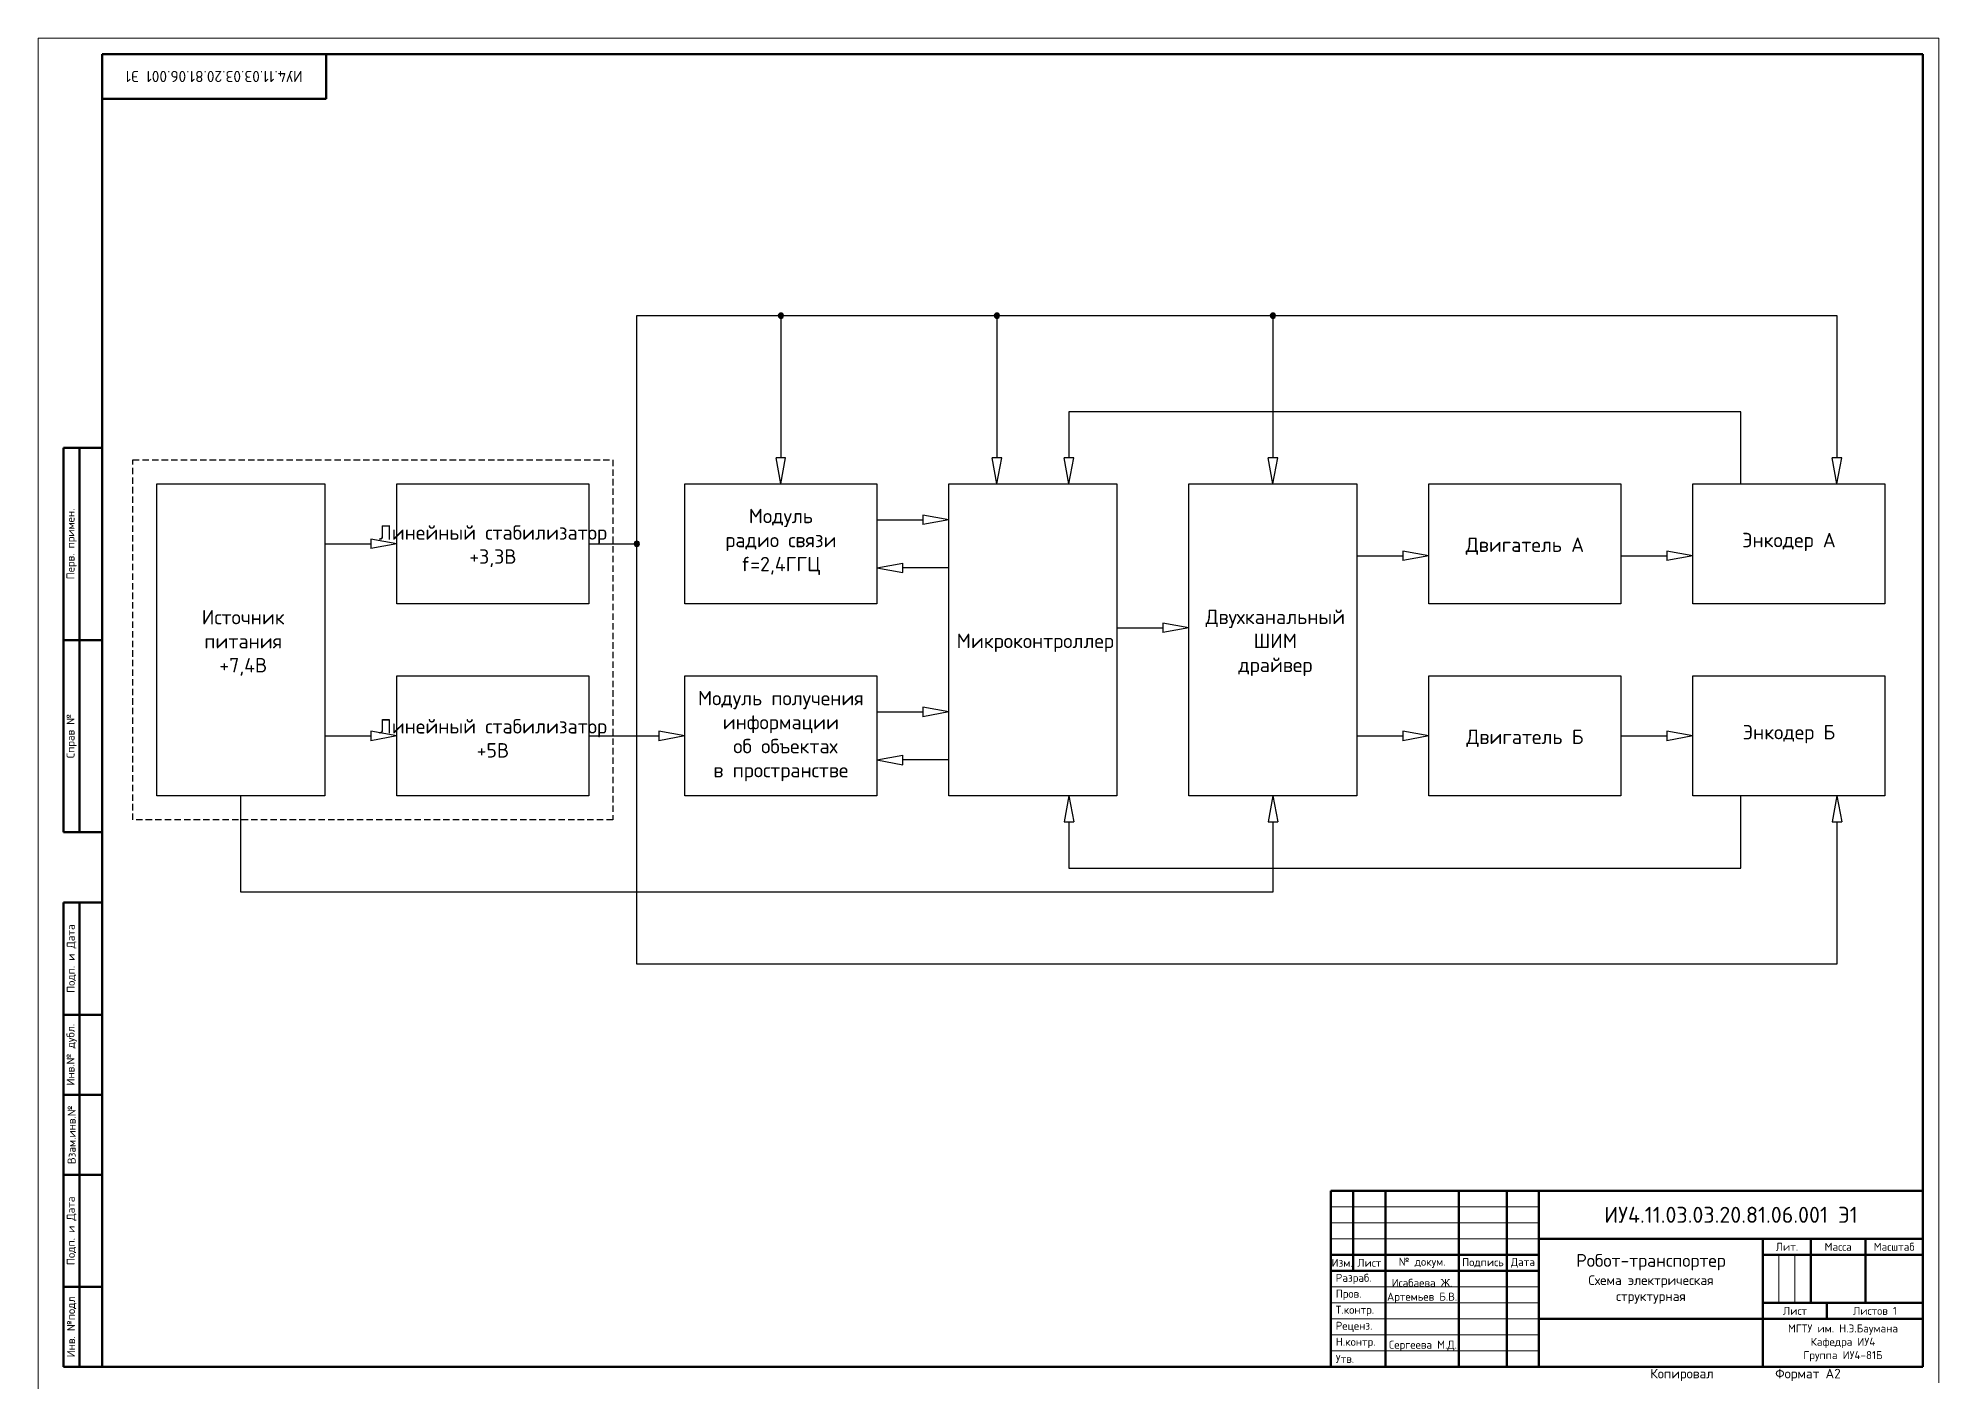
# Model space of a CAD drawing. Header units: millimetres. Extents: x -3633 to 871, y -630 to 261.
# Drawn here: x -3142 to -2548, y -159 to 261 of the extents above; entities that cross this region are included whole.
import ezdxf

# ---------------------------------------------------------------- set-up
doc = ezdxf.new("R2010")
doc.units = ezdxf.units.MM
doc.linetypes.add('JIS_02_2.0', pattern=[3, 2, -1])
for name, color, linetype, lineweight in [('border', 7, 'Continuous', 70), ('Sheet', 7, 'Continuous', 30), ('Text', 7, 'Continuous', 18)]:
    doc.layers.add(name, color=color, linetype=linetype, lineweight=lineweight)
doc.styles.add('Main', font='isocpeur.ttf', dxfattribs={"height": 3})

msp = doc.modelspace()

# ---------------------------------------------------------------- hatches: boundary and pattern name
at = {"layer": 'Sheet'}
h = msp.add_hatch(color=256, dxfattribs=at)
h.dxf.hatch_style = 1
edge = h.paths.add_edge_path()
edge.add_line((-2909.419, 173.848), (-2908.601, 173.848))
edge.add_ellipse((-2909.419, 173.848), major_axis=(-0.818, 0), ratio=0.9999896, start_angle=90, end_angle=180, ccw=False)
edge.add_line((-2909.419, 173.03), (-2909.419, 173.848))
edge = h.paths.add_edge_path()
edge.add_ellipse((-2909.419, 173.848), major_axis=(-0.818, 0), ratio=0.9999896, start_angle=0, end_angle=90, ccw=False)
edge.add_line((-2910.237, 173.848), (-2909.419, 173.848))
edge.add_line((-2909.419, 173.848), (-2909.419, 173.03))
edge = h.paths.add_edge_path()
edge.add_ellipse((-2909.419, 173.848), major_axis=(-0.818, 0), ratio=0.9999896, start_angle=180, end_angle=360, ccw=False)
edge.add_line((-2908.601, 173.848), (-2909.419, 173.848))
edge.add_line((-2909.419, 173.848), (-2910.237, 173.848))
h = msp.add_hatch(color=256, dxfattribs=at)
h.dxf.hatch_style = 1
edge = h.paths.add_edge_path()
edge.add_line((-2909.419, 173.848), (-2908.601, 173.848))
edge.add_ellipse((-2909.419, 173.848), major_axis=(-0.818, 0), ratio=0.9999896, start_angle=90, end_angle=180, ccw=False)
edge.add_line((-2909.419, 173.03), (-2909.419, 173.848))
edge = h.paths.add_edge_path()
edge.add_ellipse((-2909.419, 173.848), major_axis=(-0.818, 0), ratio=0.9999896, start_angle=0, end_angle=90, ccw=False)
edge.add_line((-2910.237, 173.848), (-2909.419, 173.848))
edge.add_line((-2909.419, 173.848), (-2909.419, 173.03))
edge = h.paths.add_edge_path()
edge.add_ellipse((-2909.419, 173.848), major_axis=(-0.818, 0), ratio=0.9999896, start_angle=180, end_angle=360, ccw=False)
edge.add_line((-2908.601, 173.848), (-2909.419, 173.848))
edge.add_line((-2909.419, 173.848), (-2910.237, 173.848))
h = msp.add_hatch(color=256, dxfattribs=at)
h.dxf.hatch_style = 1
edge = h.paths.add_edge_path()
edge.add_line((-2841.919, 173.848), (-2841.101, 173.848))
edge.add_ellipse((-2841.919, 173.848), major_axis=(-0.818, 0), ratio=0.9999896, start_angle=90, end_angle=180, ccw=False)
edge.add_line((-2841.919, 173.03), (-2841.919, 173.848))
edge = h.paths.add_edge_path()
edge.add_ellipse((-2841.919, 173.848), major_axis=(-0.818, 0), ratio=0.9999896, start_angle=0, end_angle=90, ccw=False)
edge.add_line((-2842.737, 173.848), (-2841.919, 173.848))
edge.add_line((-2841.919, 173.848), (-2841.919, 173.03))
edge = h.paths.add_edge_path()
edge.add_ellipse((-2841.919, 173.848), major_axis=(-0.818, 0), ratio=0.9999896, start_angle=180, end_angle=360, ccw=False)
edge.add_line((-2841.101, 173.848), (-2841.919, 173.848))
edge.add_line((-2841.919, 173.848), (-2842.737, 173.848))
h = msp.add_hatch(color=256, dxfattribs=at)
h.dxf.hatch_style = 1
edge = h.paths.add_edge_path()
edge.add_line((-2841.919, 173.848), (-2841.101, 173.848))
edge.add_ellipse((-2841.919, 173.848), major_axis=(-0.818, 0), ratio=0.9999896, start_angle=90, end_angle=180, ccw=False)
edge.add_line((-2841.919, 173.03), (-2841.919, 173.848))
edge = h.paths.add_edge_path()
edge.add_ellipse((-2841.919, 173.848), major_axis=(-0.818, 0), ratio=0.9999896, start_angle=0, end_angle=90, ccw=False)
edge.add_line((-2842.737, 173.848), (-2841.919, 173.848))
edge.add_line((-2841.919, 173.848), (-2841.919, 173.03))
edge = h.paths.add_edge_path()
edge.add_ellipse((-2841.919, 173.848), major_axis=(-0.818, 0), ratio=0.9999896, start_angle=180, end_angle=360, ccw=False)
edge.add_line((-2841.101, 173.848), (-2841.919, 173.848))
edge.add_line((-2841.919, 173.848), (-2842.737, 173.848))
h = msp.add_hatch(color=256, dxfattribs=at)
h.dxf.hatch_style = 1
edge = h.paths.add_edge_path()
edge.add_line((-2755.669, 173.848), (-2754.851, 173.848))
edge.add_ellipse((-2755.669, 173.848), major_axis=(-0.818, 0), ratio=0.9999896, start_angle=90, end_angle=180, ccw=False)
edge.add_line((-2755.669, 173.03), (-2755.669, 173.848))
edge = h.paths.add_edge_path()
edge.add_ellipse((-2755.669, 173.848), major_axis=(-0.818, 0), ratio=0.9999896, start_angle=0, end_angle=90, ccw=False)
edge.add_line((-2756.487, 173.848), (-2755.669, 173.848))
edge.add_line((-2755.669, 173.848), (-2755.669, 173.03))
edge = h.paths.add_edge_path()
edge.add_ellipse((-2755.669, 173.848), major_axis=(-0.818, 0), ratio=0.9999896, start_angle=180, end_angle=360, ccw=False)
edge.add_line((-2754.851, 173.848), (-2755.669, 173.848))
edge.add_line((-2755.669, 173.848), (-2756.487, 173.848))
h = msp.add_hatch(color=256, dxfattribs=at)
h.dxf.hatch_style = 1
edge = h.paths.add_edge_path()
edge.add_line((-2755.669, 173.848), (-2754.851, 173.848))
edge.add_ellipse((-2755.669, 173.848), major_axis=(-0.818, 0), ratio=0.9999896, start_angle=90, end_angle=180, ccw=False)
edge.add_line((-2755.669, 173.03), (-2755.669, 173.848))
edge = h.paths.add_edge_path()
edge.add_ellipse((-2755.669, 173.848), major_axis=(-0.818, 0), ratio=0.9999896, start_angle=0, end_angle=90, ccw=False)
edge.add_line((-2756.487, 173.848), (-2755.669, 173.848))
edge.add_line((-2755.669, 173.848), (-2755.669, 173.03))
edge = h.paths.add_edge_path()
edge.add_ellipse((-2755.669, 173.848), major_axis=(-0.818, 0), ratio=0.9999896, start_angle=180, end_angle=360, ccw=False)
edge.add_line((-2754.851, 173.848), (-2755.669, 173.848))
edge.add_line((-2755.669, 173.848), (-2756.487, 173.848))
h = msp.add_hatch(color=256, dxfattribs=at)
h.dxf.hatch_style = 1
edge = h.paths.add_edge_path()
edge.add_line((-2954.419, 102.598), (-2953.601, 102.598))
edge.add_ellipse((-2954.419, 102.598), major_axis=(-0.818, 0), ratio=0.9999896, start_angle=90, end_angle=180, ccw=False)
edge.add_line((-2954.419, 101.78), (-2954.419, 102.598))
edge = h.paths.add_edge_path()
edge.add_ellipse((-2954.419, 102.598), major_axis=(-0.818, 0), ratio=0.9999896, start_angle=0, end_angle=90, ccw=False)
edge.add_line((-2955.237, 102.598), (-2954.419, 102.598))
edge.add_line((-2954.419, 102.598), (-2954.419, 101.78))
edge = h.paths.add_edge_path()
edge.add_ellipse((-2954.419, 102.598), major_axis=(-0.818, 0), ratio=0.9999896, start_angle=180, end_angle=360, ccw=False)
edge.add_line((-2953.601, 102.598), (-2954.419, 102.598))
edge.add_line((-2954.419, 102.598), (-2955.237, 102.598))
h = msp.add_hatch(color=256, dxfattribs=at)
h.dxf.hatch_style = 1
edge = h.paths.add_edge_path()
edge.add_line((-2954.419, 102.598), (-2953.601, 102.598))
edge.add_ellipse((-2954.419, 102.598), major_axis=(-0.818, 0), ratio=0.9999896, start_angle=90, end_angle=180, ccw=False)
edge.add_line((-2954.419, 101.78), (-2954.419, 102.598))
edge = h.paths.add_edge_path()
edge.add_ellipse((-2954.419, 102.598), major_axis=(-0.818, 0), ratio=0.9999896, start_angle=0, end_angle=90, ccw=False)
edge.add_line((-2955.237, 102.598), (-2954.419, 102.598))
edge.add_line((-2954.419, 102.598), (-2954.419, 101.78))
edge = h.paths.add_edge_path()
edge.add_ellipse((-2954.419, 102.598), major_axis=(-0.818, 0), ratio=0.9999896, start_angle=180, end_angle=360, ccw=False)
edge.add_line((-2953.601, 102.598), (-2954.419, 102.598))
edge.add_line((-2954.419, 102.598), (-2955.237, 102.598))

# ---------------------------------------------------------------- linework, layer by layer
at = {"layer": 'border', "lineweight": 18}
for p, q in [((-3141.537, 260.55), (-3141.537, -36.45)), ((-2547.537, 260.55), (-3141.537, 260.55)), ((-2547.537, -159.45), (-2547.537, 260.55)), ((-2547.537, 260.55), (-2547.537, -159.45)), ((-2547.537, -159.45), (-2547.537, 260.55)), ((-3141.537, -36.45), (-3141.537, -333.45)), ((-2737.537, -104.45), (-2672.537, -104.45)), ((-2737.537, -109.45), (-2672.537, -109.45)), ((-2737.537, -109.45), (-2672.537, -109.45)), ((-2672.537, -114.45), (-2737.537, -114.45)), ((-2597.537, -119.45), (-2597.537, -134.45)), ((-2597.537, -134.45), (-2597.537, -119.45)), ((-2597.537, -119.45), (-2597.537, -134.45)), ((-2597.537, -134.45), (-2597.537, -119.45)), ((-2597.537, -119.45), (-2597.537, -134.45)), ((-2592.537, -119.45), (-2592.537, -134.45)), ((-2737.537, -134.45), (-2720.537, -134.45)), ((-2672.537, -134.45), (-2720.537, -134.45)), ((-2737.537, -139.45), (-2720.537, -139.45)), ((-2672.537, -139.45), (-2720.537, -139.45)), ((-2737.537, -144.45), (-2672.537, -144.45))]:
    msp.add_line(p, q, dxfattribs=at)
at = {"layer": 'border', "lineweight": 70}
for p, q in [((-3121.537, 255.55), (-3121.537, -154.45)), ((-3121.537, 255.55), (-2552.537, 255.55)), ((-3051.537, 241.55), (-3051.537, 255.55)), ((-2552.537, 255.55), (-2552.537, -154.45)), ((-3121.537, 241.55), (-3051.537, 241.55)), ((-3128.537, 132.55), (-3133.537, 132.55)), ((-3128.537, 72.55), (-3128.537, 132.55)), ((-3128.537, 132.55), (-3121.537, 132.55)), ((-3133.537, 72.55), (-3121.537, 72.55)), ((-3128.537, 72.55), (-3128.537, 12.55)), ((-3128.537, 12.55), (-3133.537, 12.55)), ((-3121.537, 12.55), (-3128.537, 12.55)), ((-3121.537, -9.45), (-3133.537, -9.45)), ((-3133.537, -9.45), (-3133.537, -154.45)), ((-3128.537, -154.45), (-3128.537, -9.45)), ((-3121.537, -44.45), (-3133.537, -44.45)), ((-3121.537, -69.45), (-3133.537, -69.45)), ((-2552.537, -99.45), (-2737.537, -99.45)), ((-2737.537, -99.45), (-2737.537, -154.45)), ((-2730.537, -99.45), (-2730.537, -124.45)), ((-2720.537, -154.45), (-2720.537, -99.45)), ((-2697.537, -99.45), (-2697.537, -154.45)), ((-2682.537, -99.45), (-2682.537, -154.45)), ((-2552.537, -154.45), (-2552.537, -99.45)), ((-2552.537, -114.45), (-2672.537, -114.45)), ((-2602.537, -114.45), (-2602.537, -154.45)), ((-2587.537, -114.45), (-2587.537, -134.45)), ((-2570.537, -114.45), (-2570.537, -134.45)), ((-2697.537, -119.45), (-2737.537, -119.45)), ((-2737.537, -124.45), (-2672.537, -124.45)), ((-2697.537, -119.45), (-2682.537, -119.45)), ((-2682.537, -119.45), (-2672.537, -119.45)), ((-2602.537, -119.45), (-2552.537, -119.45)), ((-3121.537, -129.45), (-3133.537, -129.45)), ((-2602.537, -134.45), (-2552.537, -134.45)), ((-2582.537, -139.45), (-2582.537, -134.45)), ((-2672.537, -139.45), (-2602.537, -139.45)), ((-2602.537, -139.45), (-2552.537, -139.45)), ((-3133.537, -154.45), (-2839.24, -154.45)), ((-2839.537, -154.45), (-2552.537, -154.45)), ((-2737.537, -154.45), (-2552.537, -154.45))]:
    msp.add_line(p, q, dxfattribs=at)
at = {"layer": 'border'}
for p, q in [((-3133.537, 132.55), (-3133.537, 12.55)), ((-3133.537, -129.45), (-3133.537, -94.45)), ((-3133.537, -94.45), (-3121.537, -94.45)), ((-2682.537, -99.45), (-2672.537, -99.45)), ((-2672.537, -99.45), (-2672.537, -154.45)), ((-2737.537, -104.45), (-2737.537, -104.45)), ((-2737.537, -119.45), (-2737.537, -124.45)), ((-2720.537, -129.45), (-2720.537, -124.45)), ((-2697.537, -119.45), (-2697.537, -124.45)), ((-2682.537, -119.45), (-2682.537, -124.45)), ((-2720.537, -129.45), (-2720.537, -134.45)), ((-2682.537, -126.95), (-2682.537, -126.95)), ((-2682.537, -126.95), (-2682.537, -126.95)), ((-2682.537, -126.95), (-2682.537, -126.95)), ((-2720.537, -131.95), (-2720.537, -131.95)), ((-2720.537, -139.45), (-2720.537, -139.45))]:
    msp.add_line(p, q, dxfattribs=at)
at = {"layer": 'border', "lineweight": 40}
for p, q in [((-2697.537, -99.45), (-2720.537, -99.45)), ((-2587.537, -99.45), (-2587.537, -99.45)), ((-2552.537, -99.45), (-2570.537, -99.45)), ((-2552.537, -114.45), (-2552.537, -119.45)), ((-2552.537, -114.45), (-2552.537, -119.45)), ((-2552.537, -154.45), (-2552.537, -154.45))]:
    msp.add_line(p, q, dxfattribs=at)
at = {"layer": 'border', "lineweight": 20}
for p, q in [((-2737.537, -129.45), (-2672.537, -129.45)), ((-2737.537, -129.45), (-2672.537, -129.45)), ((-2737.537, -149.45), (-2672.537, -149.45)), ((-2737.537, -149.45), (-2720.537, -149.45)), ((-2697.537, -149.45), (-2672.537, -149.45))]:
    msp.add_line(p, q, dxfattribs=at)
at = {"layer": 'Sheet'}
for p, q in [((-2954.419, 102.598), (-2954.419, 173.848)), ((-2954.419, 173.848), (-2579.419, 173.848)), ((-2909.419, 173.848), (-2909.419, 129.461)), ((-2841.919, 173.848), (-2841.919, 129.461)), ((-2755.669, 173.848), (-2755.669, 129.461)), ((-2579.419, 173.848), (-2579.419, 129.461)), ((-2819.419, 143.848), (-2819.419, 129.461)), ((-2609.419, 143.848), (-2819.419, 143.848)), ((-2609.419, 121.348), (-2609.419, 143.848)), ((-2909.419, 121.348), (-2910.916, 129.461)), ((-2907.922, 129.461), (-2910.916, 129.461)), ((-2909.419, 121.348), (-2907.922, 129.461)), ((-2841.919, 121.348), (-2843.416, 129.461)), ((-2840.422, 129.461), (-2843.416, 129.461)), ((-2841.919, 121.348), (-2840.422, 129.461)), ((-2819.419, 121.348), (-2820.916, 129.461)), ((-2817.922, 129.461), (-2820.916, 129.461)), ((-2819.419, 121.348), (-2817.922, 129.461)), ((-2755.669, 121.348), (-2757.166, 129.461)), ((-2754.172, 129.461), (-2757.166, 129.461)), ((-2755.669, 121.348), (-2754.172, 129.461)), ((-2579.419, 121.348), (-2580.916, 129.461)), ((-2577.922, 129.461), (-2580.916, 129.461)), ((-2579.419, 121.348), (-2577.922, 129.461)), ((-2879.419, 110.098), (-2865.032, 110.098)), ((-2856.919, 110.098), (-2865.032, 111.595)), ((-2865.032, 111.595), (-2865.032, 108.601)), ((-2856.919, 110.098), (-2865.032, 108.601)), ((-3051.919, 102.598), (-3037.532, 102.598)), ((-3029.419, 102.598), (-3037.532, 104.095)), ((-3037.532, 104.095), (-3037.532, 101.101)), ((-3029.419, 102.598), (-3037.532, 101.101)), ((-2969.419, 102.598), (-2954.419, 102.598)), ((-2954.419, -28.652), (-2954.419, 102.598)), ((-2879.419, 95.098), (-2871.306, 96.595)), ((-2879.419, 95.098), (-2871.306, 93.601)), ((-2871.306, 93.601), (-2871.306, 96.595)), ((-2856.919, 95.098), (-2871.306, 95.098)), ((-2729.419, 98.848), (-2715.032, 98.848)), ((-2706.919, 98.848), (-2715.032, 100.345)), ((-2715.032, 100.345), (-2715.032, 97.351)), ((-2706.919, 98.848), (-2715.032, 97.351)), ((-2646.919, 98.848), (-2632.532, 98.848)), ((-2624.419, 98.848), (-2632.532, 100.345)), ((-2632.532, 100.345), (-2632.532, 97.351)), ((-2624.419, 98.848), (-2632.532, 97.351)), ((-2781.919, 76.348), (-2790.032, 77.845)), ((-2790.032, 77.845), (-2790.032, 74.851)), ((-2804.419, 76.348), (-2790.032, 76.348)), ((-2781.919, 76.348), (-2790.032, 74.851)), ((-2879.419, 50.098), (-2865.032, 50.098)), ((-2856.919, 50.098), (-2865.032, 51.595)), ((-2865.032, 51.595), (-2865.032, 48.601)), ((-2856.919, 50.098), (-2865.032, 48.601)), ((-3051.919, 42.598), (-3037.532, 42.598)), ((-3029.419, 42.598), (-3037.532, 44.095)), ((-3037.532, 44.095), (-3037.532, 41.101)), ((-3029.419, 42.598), (-3037.532, 41.101)), ((-2969.419, 42.598), (-2947.532, 42.598)), ((-2939.419, 42.598), (-2947.532, 44.095)), ((-2947.532, 44.095), (-2947.532, 41.101)), ((-2939.419, 42.598), (-2947.532, 41.101)), ((-2729.419, 42.598), (-2715.032, 42.598)), ((-2706.919, 42.598), (-2715.032, 44.095)), ((-2715.032, 44.095), (-2715.032, 41.101)), ((-2706.919, 42.598), (-2715.032, 41.101)), ((-2646.919, 42.598), (-2632.532, 42.598)), ((-2624.419, 42.598), (-2632.532, 44.095)), ((-2632.532, 44.095), (-2632.532, 41.101)), ((-2624.419, 42.598), (-2632.532, 41.101)), ((-2879.419, 35.098), (-2871.306, 36.595)), ((-2871.306, 33.601), (-2871.306, 36.595)), ((-2879.419, 35.098), (-2871.306, 33.601)), ((-2856.919, 35.098), (-2871.306, 35.098)), ((-3078.169, -6.152), (-3078.169, 23.848)), ((-2819.419, 23.848), (-2820.916, 15.735)), ((-2819.419, 23.848), (-2817.922, 15.735)), ((-2755.669, 23.848), (-2757.166, 15.735)), ((-2755.669, 23.848), (-2754.172, 15.735)), ((-2609.419, 1.348), (-2609.419, 23.848)), ((-2579.419, 23.848), (-2580.916, 15.735)), ((-2579.419, 23.848), (-2577.922, 15.735)), ((-2820.916, 15.735), (-2817.922, 15.735)), ((-2819.419, 15.735), (-2819.419, 1.348)), ((-2757.166, 15.735), (-2754.172, 15.735)), ((-2755.669, 15.735), (-2755.669, -6.152)), ((-2580.916, 15.735), (-2577.922, 15.735)), ((-2579.419, 15.735), (-2579.419, -2.402)), ((-2819.419, 1.348), (-2609.419, 1.348)), ((-2579.419, -2.402), (-2579.419, -28.652)), ((-2755.669, -6.152), (-3078.169, -6.152)), ((-2579.419, -28.652), (-2954.419, -28.652))]:
    msp.add_line(p, q, dxfattribs=at)
at = {"layer": 'Sheet', "linetype": 'JIS_02_2.0', "elevation": 0}
msp.add_lwpolyline([(-2961.919, 16.348), (-3111.919, 16.348), (-3111.919, 128.848), (-2961.919, 128.848)], close=True, dxfattribs=at)
at = {"layer": 'Sheet', "elevation": 0}
for points in [[(-3104.419, 121.348), (-3051.919, 121.348), (-3051.919, 23.848), (-3104.419, 23.848)], [(-3029.419, 121.348), (-2969.419, 121.348), (-2969.419, 83.848), (-3029.419, 83.848)], [(-2939.419, 121.348), (-2879.419, 121.348), (-2879.419, 83.848), (-2939.419, 83.848)], [(-2856.919, 121.348), (-2804.419, 121.348), (-2804.419, 23.848), (-2856.919, 23.848)], [(-2781.919, 121.348), (-2729.419, 121.348), (-2729.419, 23.848), (-2781.919, 23.848)], [(-2706.919, 121.348), (-2646.919, 121.348), (-2646.919, 83.848), (-2706.919, 83.848)], [(-2624.419, 121.348), (-2564.419, 121.348), (-2564.419, 83.848), (-2624.419, 83.848)], [(-3029.419, 61.348), (-2969.419, 61.348), (-2969.419, 23.848), (-3029.419, 23.848)], [(-2939.419, 61.348), (-2879.419, 61.348), (-2879.419, 23.848), (-2939.419, 23.848)], [(-2706.919, 61.348), (-2646.919, 61.348), (-2646.919, 23.848), (-2706.919, 23.848)], [(-2624.419, 61.348), (-2564.419, 61.348), (-2564.419, 23.848), (-2624.419, 23.848)]]:
    msp.add_lwpolyline(points, close=True, dxfattribs=at)
at = {"layer": 'Sheet'}
for centre, start, end in [((-2909.419, 173.848), 0, 180), ((-2909.419, 173.848), 0, 180), ((-2909.419, 173.848), 0, 180), ((-2909.419, 173.848), 180, 0), ((-2909.419, 173.848), 180, 0), ((-2909.419, 173.848), 180, 0), ((-2841.919, 173.848), 0, 180), ((-2841.919, 173.848), 0, 180), ((-2841.919, 173.848), 0, 180), ((-2841.919, 173.848), 180, 0), ((-2841.919, 173.848), 180, 0), ((-2841.919, 173.848), 180, 0), ((-2755.669, 173.848), 0, 180), ((-2755.669, 173.848), 0, 180), ((-2755.669, 173.848), 0, 180), ((-2755.669, 173.848), 180, 0), ((-2755.669, 173.848), 180, 0), ((-2755.669, 173.848), 180, 0), ((-2954.419, 102.598), 0, 180), ((-2954.419, 102.598), 0, 180), ((-2954.419, 102.598), 0, 180), ((-2954.419, 102.598), 180, 0), ((-2954.419, 102.598), 180, 0), ((-2954.419, 102.598), 180, 0)]:
    msp.add_arc(centre, 0.427, start, end, dxfattribs=at)
at = {"layer": 'Sheet', "extrusion": (0, 0, -1)}
for centre in [(-2909.419, 173.848), (-2909.419, 173.848), (-2841.919, 173.848), (-2841.919, 173.848), (-2755.669, 173.848), (-2755.669, 173.848), (-2954.419, 102.598), (-2954.419, 102.598)]:
    msp.add_ellipse(centre, major_axis=(-0.818, 0), ratio=0.9999896, dxfattribs=at)

# ---------------------------------------------------------------- texts
at = {"layer": 'border', "insert": (-3086.537, 248.55), "char_height": 3.5, "attachment_point": 5, "rotation": 180, "style": 'Main'}
msp.add_mtext_dynamic_manual_height_columns('ИУ4.11.03.03.20.81.06.001 Э1', width=116.93347, gutter_width=66.064, heights=[12.033], dxfattribs=at)
at = {"layer": 'border', "lineweight": 70, "char_height": 2.5, "attachment_point": 5, "rotation": 90, "style": 'Main'}
for s, width, heights, insert in [('\\pxqc;Перв. примен.', 30.37405, [0], (-3131.037, 102.55)), ('\\pxqc;Справ №', 17.85188, [0], (-3131.037, 42.55)), ('\\pxqc;Подп. и Дата', 27.71565, [0], (-3131.037, -26.95)), ('Инв.№ дубл.', 25.15279, [0], (-3131.037, -56.95)), ('\\pxqc,t4;Взам.инв.№', 27.09632, [0], (-3131.037, -81.95)), ('\\pxqc;Подп. и Дата', 27.71565, [0], (-3131.037, -111.95)), ('\\pxqc;Инв. №подл', 24.3376, [10.701], (-3131.037, -141.959))]:
    msp.add_mtext_dynamic_manual_height_columns(s, width=width, gutter_width=15, heights=heights, dxfattribs=dict(at, insert=insert))
at = {"layer": 'border', "char_height": 2.5, "attachment_point": 5, "style": 'Main'}
for s, insert, width in [('\\pxqc;Масса', (-2579.037, -116.95), 8.80675), ('\\pxqc;Масштаб', (-2561.537, -116.95), 12.13842), ('\\pxqc;№ докум.', (-2709.037, -121.95), 22.84084)]:
    msp.add_mtext(s, dxfattribs=dict(at, insert=insert, width=width))
at = {"layer": 'border', "style": 'Main'}
for s, width, gutter_width, insert, char_height, attachment_point in [('Изм.', 2.5, 12.5, (-2734.037, -121.95), 2.5, 5), ('\\pxqc;Лист', 5.19616, 12.5, (-2725.537, -121.95), 2.5, 5), ('\\pxqc;Подпись', 5, 12.5, (-2690.037, -121.95), 2.5, 5), ('Пров.', 7.5, 12.5, (-2736.037, -131.943), 2.5, 4), ('\\pxqc;Лист', 2.5, 12.5, (-2592.537, -136.95), 2.5, 5), ('Реценз.', 2.5, 12.5, (-2736.037, -141.951), 2.5, 4), ('\\pxqc;                  Копировал ', 70, 15, (-2645.037, -156.95), 3, 5), ('\\pxql;  Формат A2', 40.02094, 15, (-2582.537, -156.95), 3, 5)]:
    msp.add_mtext_dynamic_manual_height_columns(s, width=width, gutter_width=gutter_width, heights=[0], dxfattribs=dict(at, insert=insert, char_height=char_height, attachment_point=attachment_point))
at = {"layer": 'border', "char_height": 2.5, "style": 'Main'}
for s, insert, attachment_point in [('\\pxqc;Дата', (-2677.537, -121.95), 5), ('Разраб.', (-2736.037, -126.978), 4), ('Т.контр.', (-2736.037, -136.95), 4), ('\\pxqc;Листов 1 ', (-2567.537, -136.95), 5), ('Н.контр.', (-2736.037, -146.95), 4), ('Утв.', (-2736.037, -151.95), 4)]:
    msp.add_mtext(s, dxfattribs=dict(at, insert=insert, attachment_point=attachment_point))
at = {"layer": 'Text', "lineweight": 70, "char_height": 4.5, "attachment_point": 5, "style": 'Main'}
for s, insert in [('Модуль \\Pрадио связи\\Pf=2,4ГГЦ', (-2909.419, 103.167)), ('Линейный стабилизатор\\P+3,3В', (-2999.419, 101.848)), ('Двигатель A', (-2676.919, 101.848)), ('Энкодер A', (-2594.419, 103.167)), ('Источник \\Pпитания \\P+7,4В', (-3077.419, 71.67)), ('Двухканальный \\PШИМ\\Pдрайвер', (-2754.919, 71.67)), ('Микроконтроллер', (-2829.919, 71.67)), ('Модуль получения \\Pинформации\\P об объектах \\Pв пространстве', (-2909.419, 42.555)), ('Линейный стабилизатор\\P+5В', (-2999.419, 41.848)), ('Двигатель Б', (-2676.919, 41.848)), ('Энкодер Б', (-2594.419, 43.167))]:
    msp.add_mtext_dynamic_manual_height_columns(s, width=67.5, gutter_width=22.5, heights=[0], dxfattribs=dict(at, insert=insert))
at = {"layer": 'Text', "attachment_point": 5, "style": 'Main'}
for s, width, heights, insert, char_height in [('{\\H1.66667x;ИУ4.11.03.03.20.81.06.001 Э1}', 120, [15], (-2612.537, -106.95), 3), ('\\pxqc;{\\H1.33333x;Робот-транспортер}\\PСхема электрическая \\Pструктурная ', 60, [0], (-2637.537, -126.95), 3), ('\\pxqc;МГТУ им. Н.Э.Баумана\\P\\pq*;Кафедра ИУ4\\P\\pqc;Группа ИУ4-81Б', 47.99945, [14.024], (-2577.537, -146.95), 2.5)]:
    msp.add_mtext_dynamic_manual_height_columns(s, width=width, gutter_width=66.064, heights=heights, dxfattribs=dict(at, insert=insert, char_height=char_height))
at = {"layer": 'Text', "insert": (-2595.037, -116.95), "char_height": 2.5, "attachment_point": 5, "style": 'Main'}
msp.add_mtext('\\pxqc;Лит.', dxfattribs=at)
at = {"layer": 'Text', "char_height": 2.5, "attachment_point": 7, "style": 'Main'}
for s, insert, width in [('\\pxsm1.5,qc;Исабаева Ж.', (-2720.537, -129.45), 22.93053), ('\\pxsm1,qc;Артемьев Б.В.', (-2720.537, -134.45), 23), ('\\pxsm1.5,qc;Сергеева М.Д.', (-2720.537, -149.45), 23.51314)]:
    msp.add_mtext(s, dxfattribs=dict(at, insert=insert, width=width))

doc.saveas('drawing.dxf')
